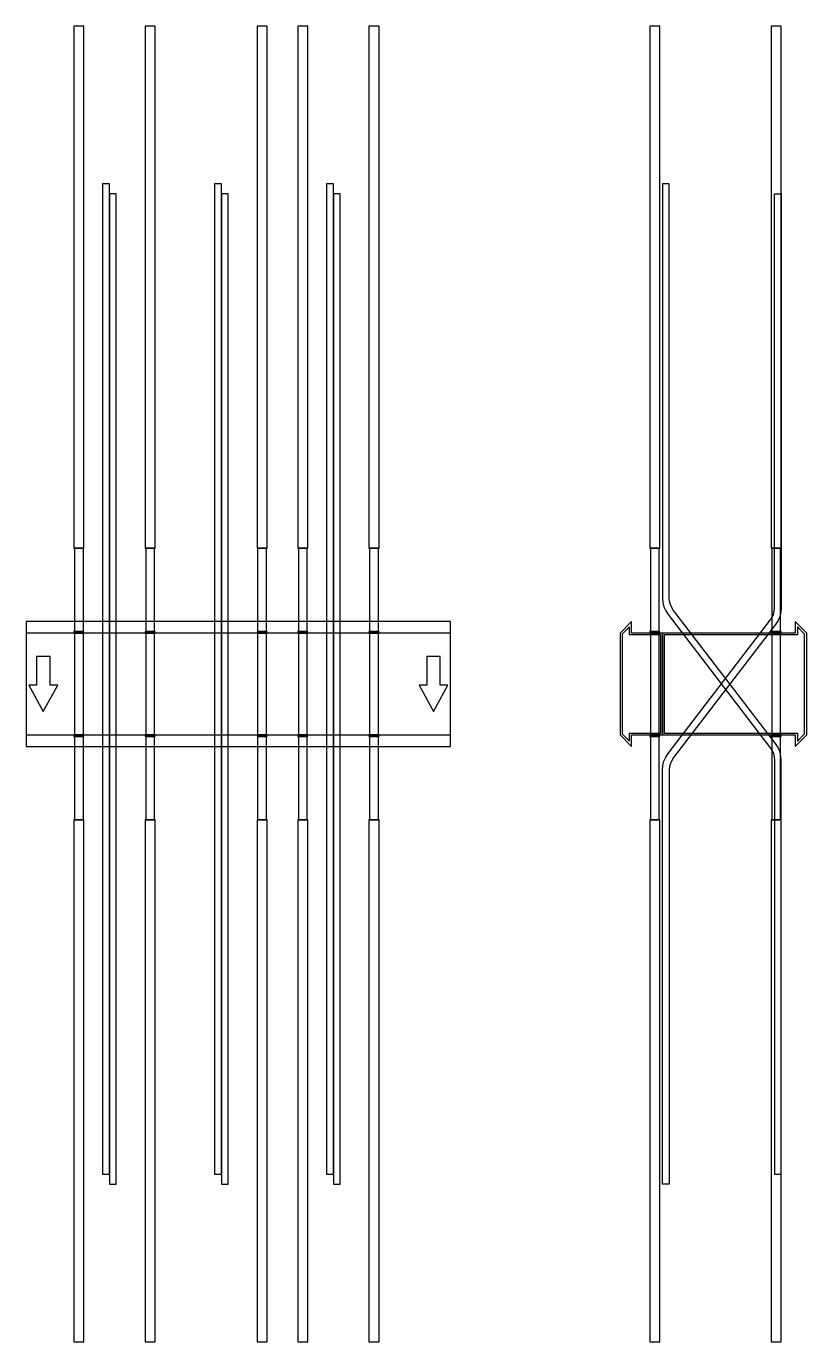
# Model space of a CAD drawing. Extents: x 0 to 920, y -775 to 775.
import ezdxf

# ---------------------------------------------------------------- set-up
doc = ezdxf.new("R2010")
doc.units = 0
doc.layers.add('Halfen', color=7, linetype='CONTINUOUS')

msp = doc.modelspace()

# ---------------------------------------------------------------- linework, layer by layer
at = {"layer": 'Halfen', "color": 7}
for points in [[(68, 160), (68, 775), (56, 775), (56, 160)], [(152, 160), (152, 775), (140, 775), (140, 160)], [(284, 160), (284, 775), (272, 775), (272, 160)], [(332, 160), (332, 775), (320, 775), (320, 160)], [(416, 160), (416, 775), (404, 775), (404, 160)], [(747, 160), (747, 775), (735, 775), (735, 160)], [(890, 160), (890, 775), (878, 775), (878, 160)], [(98, -577.739), (98, 589.296), (90, 589.296), (90, -577.739)], [(230, -577.739), (230, 589.296), (222, 589.296), (222, -577.739)], [(362, -577.739), (362, 589.296), (354, 589.296), (354, -577.739)], [(890, -577.739), (890, -89.739), (889.573, -84.526), (888.302, -79.453), (886.221, -74.654), (883.387, -70.259), (762.96, 86.686), (760.834, 89.983), (759.274, 93.582), (758.321, 97.387), (758, 101.296), (758, 589.296), (750, 589.296), (750, 101.296), (750.427, 96.084), (751.698, 91.01), (753.779, 86.212), (756.613, 81.816), (877.04, -75.129), (879.166, -78.425), (880.726, -82.024), (881.679, -85.829), (882, -89.739), (882, -577.739)], [(106, -589.296), (106, 577.739), (98, 577.739), (98, -589.296)], [(238, -589.296), (238, 577.739), (230, 577.739), (230, -589.296)], [(370, -589.296), (370, 577.739), (362, 577.739), (362, -589.296)], [(750, -589.296), (750, -101.296), (750.427, -96.084), (751.698, -91.01), (753.779, -86.211), (756.613, -81.816), (877.04, 75.129), (879.166, 78.425), (880.726, 82.024), (881.679, 85.83), (882, 89.739), (882, 577.739), (890, 577.739), (890, 89.739), (889.573, 84.526), (888.302, 79.453), (886.221, 74.654), (883.387, 70.259), (762.96, -86.686), (760.834, -89.983), (759.274, -93.582), (758.321, -97.387), (758, -101.296), (758, -589.296)], [(67.25, 62), (67.25, 160), (56.75, 160), (56.75, 62)], [(151.25, 62), (151.25, 160), (140.75, 160), (140.75, 62)], [(283.25, 62), (283.25, 160), (272.75, 160), (272.75, 62)], [(331.25, 62), (331.25, 160), (320.75, 160), (320.75, 62)], [(415.25, 62), (415.25, 160), (404.75, 160), (404.75, 62)], [(746.25, 62), (746.25, 160), (735.75, 160), (735.75, 62)], [(889.25, 62), (889.25, 160), (878.75, 160), (878.75, 62)], [(0, -73.5), (500, -73.5), (500, 73.5), (0, 73.5)], [(68, 60), (68, 62), (56, 62), (56, 60)], [(152, 60), (152, 62), (140, 62), (140, 60)], [(284, 60), (284, 62), (272, 62), (272, 60)], [(332, 60), (332, 62), (320, 62), (320, 60)], [(416, 60), (416, 62), (404, 62), (404, 60)], [(750, -60), (750, 60), (713.5, 60), (713.5, 73.5), (700, 60), (700, -60), (713.5, -73.5), (713.5, -60)], [(748, -58), (748, 58), (711, 58), (711, 67.25), (702.5, 58.75), (702.5, -58.75), (711, -67.25), (711, -58)], [(747, 60), (747, 62), (735, 62), (735, 60)], [(920, -60), (920, 60), (906.5, 73.5), (906.5, 60), (750, 60), (750, -60), (906.5, -60), (906.5, -73.5)], [(917.5, -58.75), (917.5, 58.75), (909, 67.25), (909, 58), (752, 58), (752, -58), (909, -58), (909, -67.25)], [(890, 60), (890, 62), (878, 62), (878, 60)], [(0, -60), (500, -60), (500, 60), (0, 60)], [(67.25, -60), (67.25, 60), (56.75, 60), (56.75, -60)], [(151.25, -60), (151.25, 60), (140.75, 60), (140.75, -60)], [(283.25, -60), (283.25, 60), (272.75, 60), (272.75, -60)], [(331.25, -60), (331.25, 60), (320.75, 60), (320.75, -60)], [(415.25, -60), (415.25, 60), (404.75, 60), (404.75, -60)], [(746.25, -60), (746.25, 60), (735.75, 60), (735.75, -60)], [(889.25, -60), (889.25, 60), (878.75, 60), (878.75, -60)], [(20, -32.5), (37, -1.5), (28, -1.5), (28, 32.5), (12, 32.5), (12, -1.5), (3, -1.5)], [(480, -32.5), (497, -1.5), (488, -1.5), (488, 32.5), (472, 32.5), (472, -1.5), (463, -1.5)], [(68, -62), (68, -60), (56, -60), (56, -62)], [(67.25, -160), (67.25, -62), (56.75, -62), (56.75, -160)], [(152, -62), (152, -60), (140, -60), (140, -62)], [(151.25, -160), (151.25, -62), (140.75, -62), (140.75, -160)], [(284, -62), (284, -60), (272, -60), (272, -62)], [(283.25, -160), (283.25, -62), (272.75, -62), (272.75, -160)], [(332, -62), (332, -60), (320, -60), (320, -62)], [(331.25, -160), (331.25, -62), (320.75, -62), (320.75, -160)], [(416, -62), (416, -60), (404, -60), (404, -62)], [(415.25, -160), (415.25, -62), (404.75, -62), (404.75, -160)], [(747, -62), (747, -60), (735, -60), (735, -62)], [(746.25, -160), (746.25, -62), (735.75, -62), (735.75, -160)], [(890, -62), (890, -60), (878, -60), (878, -62)], [(889.25, -160), (889.25, -62), (878.75, -62), (878.75, -160)], [(68, -775), (68, -160), (56, -160), (56, -775)], [(152, -775), (152, -160), (140, -160), (140, -775)], [(284, -775), (284, -160), (272, -160), (272, -775)], [(332, -775), (332, -160), (320, -160), (320, -775)], [(416, -775), (416, -160), (404, -160), (404, -775)], [(747, -775), (747, -160), (735, -160), (735, -775)], [(890, -775), (890, -160), (878, -160), (878, -775)]]:
    msp.add_lwpolyline(points, close=True, dxfattribs=at)

doc.saveas('drawing.dxf')
